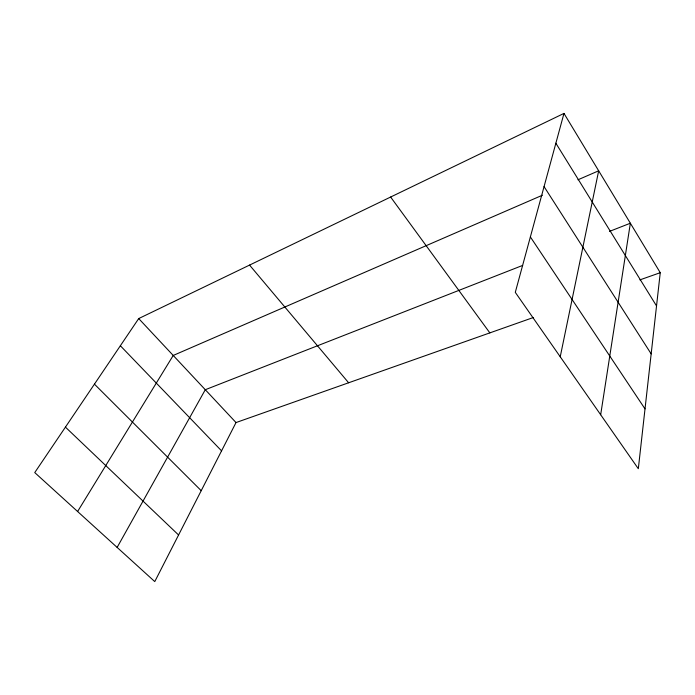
<?xml version="1.0" encoding="UTF-8"?>
<svg xmlns="http://www.w3.org/2000/svg" width="695" height="695" viewBox="0 0 695 695"><rect width="100%" height="100%" fill="white"/><g stroke="black" fill="none" stroke-linecap="round" stroke-linejoin="round"><path stroke-width="1.04" d="M563.975 113.407L660.25 272.692L638.323 468.734L515.29 292.352L563.975 113.407L138.705 318.571L34.75 472.583L154.768 581.593L236.022 422.56L533.343 317.519M600.671 414.759L630.356 223.225L609.463 231.409M560.231 356.778L598.673 170.805L577.945 179.797M117.134 547.417L205.286 389.721L522.657 265.412M77.605 511.511L173.22 355.458L542.413 195.217M639.86 279.894L660.25 272.692M65.434 427.121L178.58 534.994M94.442 384.153L201.22 490.679M120.365 345.754L221.566 450.864M138.705 318.571L236.022 422.56M249.557 265.09L348.629 382.78M390.633 197.033L489.845 332.888M530.372 236.926L645.012 408.895M544.063 186.599L651.172 353.885M555.861 143.222L656.532 305.939"/></g></svg>
